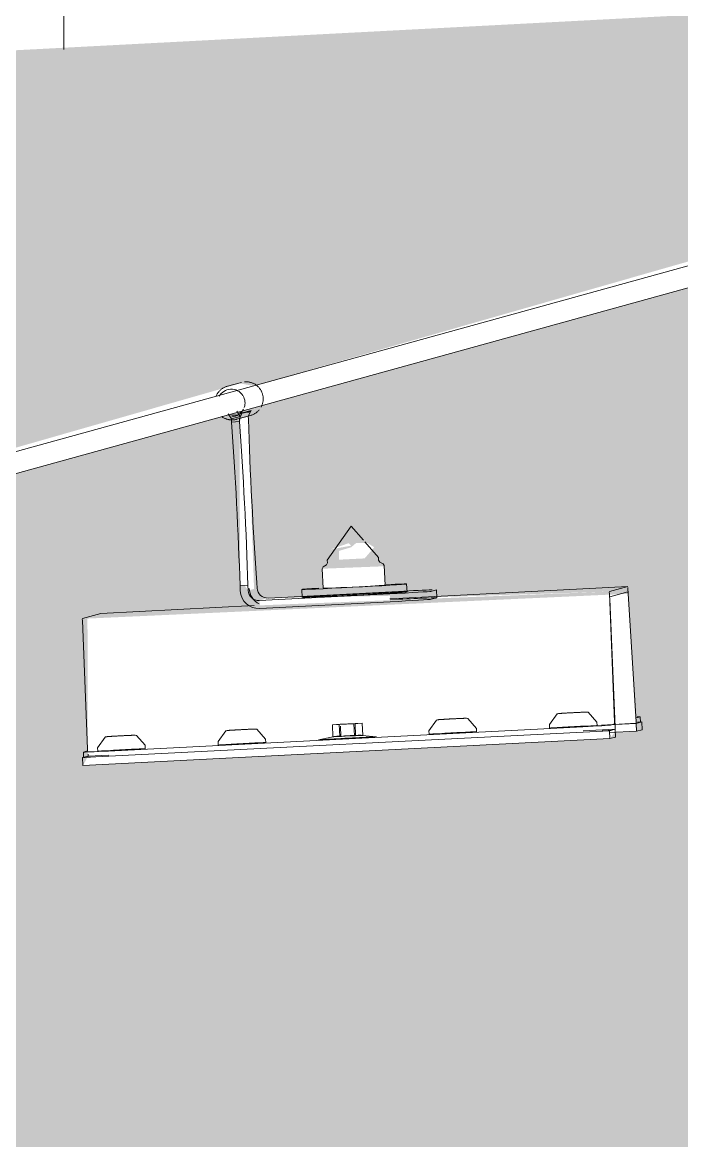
# Model space of a CAD drawing. Header units: millimetres. Extents: x 4237772 to 4686020, y -673 to 29459.
# Drawn here: x 4295383.5 to 4295633.2, y 10831.2 to 11254.5 of the extents above; entities that cross this region are included whole.
import ezdxf

# ---------------------------------------------------------------- set-up
doc = ezdxf.new("R2010")
doc.units = ezdxf.units.MM
for name, color, linetype, lineweight in [('A-ROOF-PATT', 132, 'Continuous', 5), ('A-WALL-PATT', 111, 'Continuous', 5), ('Q-SPCQ', 91, 'Continuous', 5)]:
    doc.layers.add(name, color=color, linetype=linetype, lineweight=lineweight)

# ---------------------------------------------------------------- blocks, each defined once
blk = doc.blocks.new('Static Line_Sayfa_Metal Deck_Pan Mount - Up to 15 _ pitch - Max 2 Users-1848369-SECTION - GRIDS C4-C5')
at = {"layer": 'Q-SPCQ'}
for p, q in [((4295948.37, 11248.74), (4293287.07, 10513.51)), ((4293289.2, 10505.8), (4295950.5, 11241.03)), ((4295466.46, 11118.2), (4295461.14, 11116.73)), ((4295467.86, 11118.43), (4295467.6, 11118.41)), ((4295466.04, 11105.27), (4295464.75, 11107.26)), ((4295466.76, 11106.61), (4295470.11, 11107.54)), ((4295470.11, 11107.54), (4295469.03, 11105.42)), ((4295461.39, 11106.33), (4295462.68, 11104.34)), ((4295462.68, 11104.34), (4295466.04, 11105.27)), ((4295462.68, 11104.34), (4295462.74, 11103.17)), ((4295462.74, 11103.17), (4295465.74, 11103.32)), ((4295464.6, 11104.2), (4295469.92, 11105.67)), ((4295465.68, 11104.49), (4295466.76, 11106.61)), ((4295465.68, 11104.49), (4295469.03, 11105.42)), ((4295465.74, 11103.32), (4295465.68, 11104.49)), ((4295469.03, 11105.42), (4295469.09, 11104.25)), ((4295498.94, 11050.91), (4295507.99, 11063.81)), ((4295512.69, 11058.4), (4295507.99, 11063.81)), ((4295518.32, 11051.91), (4295513.17, 11057.84)), ((4295497.06, 11047.64), (4295497.44, 11048.38)), ((4295498.62, 11049.15), (4295497.44, 11048.38)), ((4295499, 11049.88), (4295498.62, 11049.15)), ((4295498.94, 11050.91), (4295499, 11049.88)), ((4295518.37, 11050.88), (4295518.32, 11051.91)), ((4295518.37, 11050.88), (4295518.82, 11050.19)), ((4295520.08, 11049.55), (4295518.82, 11050.19)), ((4295520.53, 11048.85), (4295520.08, 11049.55)), ((4295520.91, 11041.44), (4295520.53, 11048.85)), ((4295497.06, 11047.64), (4295497.44, 11040.23)), ((4295468.93, 11041.41), (4295465.94, 11041.25)), ((4295465.94, 11041.25), (4295466.04, 11039.26)), ((4295469.03, 11039.41), (4295468.93, 11041.41)), ((4295472.28, 11042.33), (4295472.39, 11040.34)), ((4295489.33, 11039.82), (4295489.48, 11036.82)), ((4295612.74, 11040.91), (4295522.72, 11036.31)), ((4295529.18, 11038.87), (4295529.03, 11041.86)), ((4295538.22, 11039.09), (4295540.31, 11039.66)), ((4295540.48, 11036.68), (4295540.33, 11039.67)), ((4295612.74, 11040.91), (4295605.79, 11038.99)), ((4295615.84, 10991.89), (4295612.82, 11040.17)), ((4295522.62, 11038.15), (4295473.23, 11035.62)), ((4295473.38, 11032.62), (4295522.78, 11035.15)), ((4295476.58, 11036.55), (4295525.98, 11039.07)), ((4295526.13, 11036.08), (4295522.74, 11035.9)), ((4295538.37, 11036.09), (4295540.47, 11036.67)), ((4295605.79, 11038.23), (4295607.76, 10989.65)), ((4295605.96, 11037.01), (4295612.78, 11038.9)), ((4295607.93, 10987.67), (4295605.96, 11036.25)), ((4295612.86, 11038.16), (4295615.88, 10989.87)), ((4295471.24, 11033.67), (4295413.18, 11030.7)), ((4295406.23, 11028.78), (4295413.18, 11030.7)), ((4295408.2, 10979.45), (4295406.23, 11028.02)), ((4295503.88, 10988.76), (4295500.89, 10988.56)), ((4295500.89, 10988.56), (4295503.47, 10988.64)), ((4295501.12, 10984.01), (4295500.89, 10988.56)), ((4295503.47, 10988.64), (4295509.08, 10988.93)), ((4295503.47, 10988.64), (4295503.71, 10984.09)), ((4295509.49, 10989.04), (4295503.88, 10988.76)), ((4295509.08, 10988.93), (4295512.18, 10989.13)), ((4295509.08, 10988.93), (4295509.32, 10984.35)), ((4295512.18, 10989.13), (4295509.49, 10989.04)), ((4295509.49, 10989.04), (4295509.72, 10984.46)), ((4295512.18, 10989.13), (4295512.42, 10984.52)), ((4295583.1, 10988.64), (4295583.17, 10987.32)), ((4295601.15, 10988.25), (4295601.08, 10989.56)), ((4295615.92, 10989.12), (4295602.77, 10988.45)), ((4295602.97, 10988.47), (4295615.96, 10989.13)), ((4295607.76, 10988.89), (4295606.18, 10988.46)), ((4295617.5, 10991.58), (4295615.92, 10991.15)), ((4295618.02, 10989.7), (4295615.92, 10989.12)), ((4295615.92, 10989.12), (4295616.08, 10986.13)), ((4295615.96, 10989.13), (4295617.6, 10989.59)), ((4295617.61, 10989.59), (4295617.51, 10991.59)), ((4295618.18, 10986.71), (4295618.02, 10989.7)), ((4295406.3, 10976.14), (4295605.86, 10986.34)), ((4295416.18, 10978.64), (4295595.78, 10987.83)), ((4295416.28, 10976.65), (4295595.88, 10985.83)), ((4295503.92, 10988.01), (4295504.11, 10984.2)), ((4295517.57, 10983.98), (4295512.12, 10984.56)), ((4295537.47, 10986.3), (4295537.53, 10984.99)), ((4295555.51, 10985.92), (4295555.44, 10987.23)), ((4295607.96, 10986.92), (4295595.86, 10986.3)), ((4295607.96, 10986.92), (4295605.86, 10986.34)), ((4295605.86, 10986.34), (4295606.02, 10983.35)), ((4295605.9, 10985.61), (4295616.08, 10986.13)), ((4295606.28, 10986.46), (4295607.93, 10986.91)), ((4295608.11, 10983.93), (4295607.96, 10986.92)), ((4295616.08, 10986.13), (4295618.18, 10986.71)), ((4295406.46, 10973.14), (4295606.02, 10983.35)), ((4295430.05, 10979.5), (4295429.98, 10980.81)), ((4295457.64, 10982.22), (4295457.71, 10980.91)), ((4295475.69, 10981.83), (4295475.62, 10983.15)), ((4295501.17, 10984.02), (4295495.64, 10982.85)), ((4295504.16, 10983.33), (4295501.17, 10983.13)), ((4295501.17, 10983.13), (4295503.75, 10983.22)), ((4295503.75, 10983.22), (4295509.36, 10983.51)), ((4295509.77, 10983.62), (4295504.16, 10983.33)), ((4295509.36, 10983.51), (4295512.46, 10983.71)), ((4295512.46, 10983.71), (4295509.77, 10983.62)), ((4295606.02, 10983.35), (4295608.11, 10983.93)), ((4295406.3, 10976.14), (4295408.4, 10976.72)), ((4295406.46, 10973.14), (4295406.3, 10976.14)), ((4295406.61, 10978.24), (4295406.71, 10976.25)), ((4295406.62, 10978.25), (4295408.2, 10978.69)), ((4295408.37, 10976.71), (4295406.72, 10976.25)), ((4295416.26, 10977.12), (4295408.4, 10976.72)), ((4295412, 10979.89), (4295412.07, 10978.57))]:
    blk.add_line(p, q, dxfattribs=at)
at = {"layer": 'Q-SPCQ', "flags": 128}
for points in [[(4295461.14, 11116.73), (4295460.89, 11116.66), (4295460.65, 11116.57), (4295460.4, 11116.48), (4295460.17, 11116.37), (4295459.93, 11116.26), (4295459.7, 11116.14), (4295459.48, 11116.01), (4295459.26, 11115.87), (4295459.04, 11115.72), (4295458.84, 11115.56), (4295458.64, 11115.39), (4295458.44, 11115.22), (4295458.25, 11115.04), (4295458.07, 11114.85), (4295457.9, 11114.65), (4295457.74, 11114.45), (4295457.58, 11114.24), (4295457.44, 11114.03), (4295457.3, 11113.81), (4295457.17, 11113.58), (4295457.05, 11113.35), (4295456.94, 11113.12), (4295456.84, 11112.88)], [(4295473.9, 11108.81), (4295474.02, 11109.05), (4295474.13, 11109.28), (4295474.23, 11109.52), (4295474.32, 11109.76), (4295474.4, 11110.01), (4295474.47, 11110.26), (4295474.54, 11110.51), (4295474.59, 11110.77), (4295474.63, 11111.02), (4295474.66, 11111.28), (4295474.68, 11111.54), (4295474.69, 11111.8), (4295474.69, 11112.06), (4295474.68, 11112.32), (4295474.66, 11112.58), (4295474.63, 11112.83), (4295474.59, 11113.09), (4295474.54, 11113.35), (4295474.48, 11113.6), (4295474.41, 11113.85), (4295474.32, 11114.09), (4295474.23, 11114.34), (4295474.13, 11114.58), (4295474.02, 11114.81), (4295473.9, 11115.04), (4295473.77, 11115.27), (4295473.64, 11115.49), (4295473.49, 11115.7), (4295473.34, 11115.91), (4295473.17, 11116.11), (4295473, 11116.31), (4295472.82, 11116.5), (4295472.64, 11116.68), (4295472.44, 11116.85), (4295472.24, 11117.02), (4295472.04, 11117.18), (4295471.82, 11117.33), (4295471.61, 11117.47), (4295471.38, 11117.6), (4295471.15, 11117.72), (4295470.92, 11117.83), (4295470.68, 11117.94), (4295470.44, 11118.03), (4295470.19, 11118.12), (4295469.94, 11118.19), (4295469.69, 11118.26), (4295469.44, 11118.31), (4295469.18, 11118.36), (4295468.92, 11118.39), (4295468.66, 11118.42), (4295468.4, 11118.43), (4295468.14, 11118.43), (4295467.88, 11118.43), (4295467.86, 11118.43)], [(4295469.92, 11105.67), (4295470.17, 11105.74), (4295470.42, 11105.83), (4295470.66, 11105.92), (4295470.9, 11106.02), (4295471.13, 11106.14), (4295471.36, 11106.26), (4295471.59, 11106.39), (4295471.81, 11106.53), (4295472.02, 11106.68), (4295472.23, 11106.84), (4295472.43, 11107), (4295472.62, 11107.18), (4295472.81, 11107.36), (4295472.99, 11107.55), (4295473.16, 11107.74)], [(4295459.03, 11105.22), (4295459.24, 11105.07), (4295459.46, 11104.93), (4295459.68, 11104.8), (4295459.91, 11104.68), (4295460.15, 11104.56), (4295460.38, 11104.46), (4295460.63, 11104.36), (4295460.87, 11104.28), (4295461.12, 11104.2), (4295461.37, 11104.14), (4295461.63, 11104.08), (4295461.88, 11104.04), (4295462.14, 11104.01), (4295462.4, 11103.98), (4295462.66, 11103.97), (4295462.92, 11103.96), (4295463.18, 11103.97), (4295463.2, 11103.97)], [(4295463.2, 11103.97), (4295463.46, 11103.99), (4295463.72, 11104.02), (4295463.98, 11104.06), (4295464.24, 11104.11), (4295464.49, 11104.17), (4295464.6, 11104.2)], [(4295601.08, 10989.56), (4295597.79, 10993.3), (4295597.32, 10993.36), (4295597.15, 10993.37), (4295597.04, 10993.37), (4295596.96, 10993.37), (4295596.88, 10993.37), (4295596.81, 10993.37), (4295596.73, 10993.37), (4295596.65, 10993.36), (4295596.57, 10993.36), (4295596.48, 10993.36), (4295596.38, 10993.36), (4295596.28, 10993.35), (4295596.17, 10993.35), (4295596.05, 10993.34), (4295595.93, 10993.34), (4295595.81, 10993.33), (4295595.68, 10993.33), (4295595.54, 10993.32), (4295595.39, 10993.32), (4295595.25, 10993.31), (4295595.09, 10993.3), (4295594.93, 10993.3), (4295594.77, 10993.29), (4295594.6, 10993.28), (4295594.43, 10993.27), (4295594.25, 10993.27), (4295594.07, 10993.26), (4295593.89, 10993.25), (4295593.7, 10993.24), (4295593.52, 10993.23), (4295593.32, 10993.22), (4295593.13, 10993.21), (4295592.93, 10993.2), (4295592.74, 10993.19), (4295592.54, 10993.18), (4295592.34, 10993.17), (4295592.14, 10993.16), (4295591.94, 10993.15), (4295591.74, 10993.14), (4295591.54, 10993.13), (4295591.34, 10993.12), (4295591.14, 10993.11), (4295590.94, 10993.1), (4295590.74, 10993.09), (4295590.55, 10993.08), (4295590.35, 10993.07), (4295590.16, 10993.06), (4295589.98, 10993.05), (4295589.79, 10993.04), (4295589.61, 10993.03), (4295589.43, 10993.02), (4295589.26, 10993.01), (4295589.09, 10993), (4295588.92, 10992.99), (4295588.76, 10992.98), (4295588.6, 10992.97), (4295588.45, 10992.96), (4295588.31, 10992.95), (4295588.17, 10992.94), (4295588.03, 10992.93), (4295587.9, 10992.93), (4295587.78, 10992.92), (4295587.66, 10992.91), (4295587.55, 10992.9), (4295587.44, 10992.9), (4295587.34, 10992.89), (4295587.25, 10992.88), (4295587.16, 10992.88), (4295587.08, 10992.87), (4295587, 10992.86), (4295586.93, 10992.86), (4295586.85, 10992.85), (4295586.78, 10992.84), (4295586.69, 10992.83), (4295586.56, 10992.82), (4295586.31, 10992.77), (4295586.04, 10992.71)], [(4295537.47, 10986.3), (4295540.35, 10990.36), (4295540.4, 10990.37)], [(4295555.44, 10987.23), (4295552.15, 10990.97), (4295551.69, 10991.03), (4295551.51, 10991.03), (4295551.4, 10991.03), (4295551.32, 10991.03), (4295551.24, 10991.03), (4295551.17, 10991.03), (4295551.09, 10991.03), (4295551.01, 10991.03), (4295550.93, 10991.03), (4295550.84, 10991.02), (4295550.74, 10991.02), (4295550.64, 10991.02), (4295550.53, 10991.01), (4295550.42, 10991.01), (4295550.3, 10991), (4295550.17, 10991), (4295550.04, 10990.99), (4295549.9, 10990.99), (4295549.76, 10990.98), (4295549.61, 10990.98), (4295549.45, 10990.97), (4295549.29, 10990.96), (4295549.13, 10990.96), (4295548.96, 10990.95), (4295548.79, 10990.94), (4295548.62, 10990.93), (4295548.44, 10990.92), (4295548.25, 10990.91), (4295548.07, 10990.91), (4295547.88, 10990.9), (4295547.69, 10990.89), (4295547.49, 10990.88), (4295547.3, 10990.87), (4295547.1, 10990.86), (4295546.9, 10990.85), (4295546.7, 10990.84), (4295546.5, 10990.83), (4295546.3, 10990.82), (4295546.1, 10990.81), (4295545.9, 10990.8), (4295545.7, 10990.79), (4295545.5, 10990.78), (4295545.3, 10990.77), (4295545.1, 10990.76), (4295544.91, 10990.74), (4295544.72, 10990.73), (4295544.53, 10990.72), (4295544.34, 10990.71), (4295544.15, 10990.7), (4295543.97, 10990.69), (4295543.79, 10990.68), (4295543.62, 10990.67), (4295543.45, 10990.66), (4295543.28, 10990.65), (4295543.12, 10990.64), (4295542.97, 10990.63), (4295542.81, 10990.63), (4295542.67, 10990.62), (4295542.53, 10990.61), (4295542.39, 10990.6), (4295542.26, 10990.59), (4295542.14, 10990.58), (4295542.02, 10990.58), (4295541.91, 10990.57), (4295541.81, 10990.56), (4295541.71, 10990.55), (4295541.61, 10990.55), (4295541.52, 10990.54), (4295541.44, 10990.53), (4295541.36, 10990.53), (4295541.29, 10990.52), (4295541.22, 10990.52), (4295541.14, 10990.51), (4295541.05, 10990.5), (4295540.92, 10990.48), (4295540.67, 10990.44), (4295540.4, 10990.37)], [(4295583.1, 10988.64), (4295585.99, 10992.69), (4295586.04, 10992.71)], [(4295429.98, 10980.81), (4295426.69, 10984.55), (4295426.22, 10984.61), (4295426.05, 10984.62), (4295425.94, 10984.62), (4295425.86, 10984.62), (4295425.78, 10984.62), (4295425.71, 10984.62), (4295425.63, 10984.61), (4295425.55, 10984.61), (4295425.47, 10984.61), (4295425.38, 10984.61), (4295425.28, 10984.6), (4295425.18, 10984.6), (4295425.07, 10984.6), (4295424.95, 10984.59), (4295424.83, 10984.59), (4295424.71, 10984.58), (4295424.58, 10984.58), (4295424.44, 10984.57), (4295424.29, 10984.57), (4295424.15, 10984.56), (4295423.99, 10984.55), (4295423.83, 10984.55), (4295423.67, 10984.54), (4295423.5, 10984.53), (4295423.33, 10984.52), (4295423.15, 10984.51), (4295422.97, 10984.51), (4295422.79, 10984.5), (4295422.6, 10984.49), (4295422.42, 10984.48), (4295422.22, 10984.47), (4295422.03, 10984.46), (4295421.83, 10984.45), (4295421.64, 10984.44), (4295421.44, 10984.43), (4295421.24, 10984.42), (4295421.04, 10984.41), (4295420.84, 10984.4), (4295420.64, 10984.39), (4295420.44, 10984.38), (4295420.24, 10984.37), (4295420.04, 10984.36), (4295419.84, 10984.35), (4295419.64, 10984.34), (4295419.45, 10984.33), (4295419.25, 10984.32), (4295419.06, 10984.31), (4295418.88, 10984.3), (4295418.69, 10984.29), (4295418.51, 10984.28), (4295418.33, 10984.27), (4295418.16, 10984.26), (4295417.99, 10984.25), (4295417.82, 10984.24), (4295417.66, 10984.23), (4295417.5, 10984.22), (4295417.35, 10984.21), (4295417.21, 10984.2), (4295417.07, 10984.19), (4295416.93, 10984.18), (4295416.8, 10984.17), (4295416.68, 10984.17), (4295416.56, 10984.16), (4295416.45, 10984.15), (4295416.34, 10984.14), (4295416.24, 10984.14), (4295416.15, 10984.13), (4295416.06, 10984.12), (4295415.98, 10984.12), (4295415.9, 10984.11), (4295415.83, 10984.1), (4295415.75, 10984.1), (4295415.68, 10984.09), (4295415.59, 10984.08), (4295415.46, 10984.06), (4295415.21, 10984.02), (4295414.94, 10983.96)], [(4295457.64, 10982.22), (4295460.53, 10986.28), (4295460.58, 10986.29)], [(4295475.62, 10983.15), (4295472.33, 10986.88), (4295471.86, 10986.94), (4295471.69, 10986.95), (4295471.58, 10986.95), (4295471.5, 10986.95), (4295471.42, 10986.95), (4295471.35, 10986.95), (4295471.27, 10986.95), (4295471.19, 10986.95), (4295471.1, 10986.94), (4295471.01, 10986.94), (4295470.92, 10986.94), (4295470.82, 10986.93), (4295470.71, 10986.93), (4295470.59, 10986.93), (4295470.47, 10986.92), (4295470.35, 10986.92), (4295470.21, 10986.91), (4295470.08, 10986.91), (4295469.93, 10986.9), (4295469.78, 10986.89), (4295469.63, 10986.89), (4295469.47, 10986.88), (4295469.31, 10986.87), (4295469.14, 10986.86), (4295468.97, 10986.86), (4295468.79, 10986.85), (4295468.61, 10986.84), (4295468.43, 10986.83), (4295468.24, 10986.82), (4295468.05, 10986.81), (4295467.86, 10986.8), (4295467.67, 10986.8), (4295467.47, 10986.79), (4295467.28, 10986.78), (4295467.08, 10986.77), (4295466.88, 10986.76), (4295466.68, 10986.75), (4295466.48, 10986.73), (4295466.27, 10986.72), (4295466.07, 10986.71), (4295465.87, 10986.7), (4295465.67, 10986.69), (4295465.48, 10986.68), (4295465.28, 10986.67), (4295465.08, 10986.66), (4295464.89, 10986.65), (4295464.7, 10986.64), (4295464.51, 10986.63), (4295464.33, 10986.62), (4295464.15, 10986.61), (4295463.97, 10986.6), (4295463.8, 10986.59), (4295463.63, 10986.58), (4295463.46, 10986.57), (4295463.3, 10986.56), (4295463.14, 10986.55), (4295462.99, 10986.54), (4295462.84, 10986.53), (4295462.7, 10986.53), (4295462.57, 10986.52), (4295462.44, 10986.51), (4295462.32, 10986.5), (4295462.2, 10986.49), (4295462.09, 10986.49), (4295461.98, 10986.48), (4295461.88, 10986.47), (4295461.79, 10986.46), (4295461.7, 10986.46), (4295461.62, 10986.45), (4295461.54, 10986.45), (4295461.47, 10986.44), (4295461.39, 10986.43), (4295461.31, 10986.43), (4295461.22, 10986.42), (4295461.1, 10986.4), (4295460.85, 10986.35), (4295460.58, 10986.29)], [(4295412, 10979.89), (4295414.89, 10983.94), (4295414.94, 10983.96)]]:
    blk.add_lwpolyline(points, dxfattribs=at)
at = {"layer": 'Q-SPCQ'}
for centre, major_axis, ratio, start_param, end_param in [((4295462.6, 11110.39), (-1.39, 5.03), 0.999054, 6.064948, 7.101546), ((4295462.6, 11110.39), (-1.39, 5.03), 0.999054, 5.01775, 6.064948), ((4295462.6, 11110.39), (-1.39, 5.03), 0.999054, 4.114666, 4.97792), ((4295462.6, 11110.39), (-1.39, 5.03), 0.999054, 2.923355, 3.970552), ((4295467.19, 11112), (-1.42, 5.14), 0.999054, 2.606455, 3.451522), ((4295463.84, 11111.07), (-1.42, 5.14), 0.999054, 2.606455, 3.451522), ((4295461.71, 11071.48), (-3.58, 69.91), 0.042464, 4.263032, 5.180598), ((4295464.7, 11071.64), (-3.58, 69.91), 0.042464, 4.263032, 5.180598), ((4295468.47, 11112.01), (-1.39, 5.03), 0.999054, 2.923355, 3.141593), ((4295473.32, 11074.02), (-3.58, 69.91), 0.042464, 1.121439, 2.039005), ((4295473.02, 11039.61), (-1.07, 3.86), 0.999054, 1.352559, 2.923355), ((4295476.38, 11040.54), (-1.86, 6.75), 0.999054, 1.352559, 2.399756), ((4295476.38, 11040.54), (-1.07, 3.86), 0.999054, 1.352559, 2.923355), ((4295509.18, 11040.84), (19.85, 1.02), 0.009417, 3.099114, 6.240706), ((4295509.18, 11040.84), (19.85, 1.02), 0.009417, 2.313715, 3.099114), ((4295509.18, 11040.84), (11.73, 0.6), 0.009417, 3.099114, 6.240706), ((4295509.18, 11040.84), (19.85, 1.02), 0.009417, 6.240706, 7.195383), ((4295525.35, 11038.9), (14.98, 0.77), 0.009417, 0.48112, 1.528317), ((4295612.79, 11039.91), (-0.051, 0.999), 0.042464, 4.973974, 5.41352), ((4295473.02, 11039.61), (-1.86, 6.75), 0.999054, 1.352559, 2.923355), ((4295509.33, 11037.84), (19.85, 1.02), 0.009417, 3.099114, 6.240706), ((4295509.33, 11037.84), (19.85, 1.02), 0.009417, 6.240706, 9.382299), ((4295523.25, 11038.32), (14.98, 0.77), 0.009417, 4.66991, 6.240706), ((4295523.4, 11035.32), (14.98, 0.77), 0.009417, 4.66991, 6.240706), ((4295525.5, 11035.9), (14.98, 0.77), 0.009417, 6.240706, 7.811503), ((4295605.84, 11037.99), (-0.051, 0.999), 0.042464, 0.009426, 1.328063), ((4295606.01, 11036.01), (-0.051, 0.999), 0.042464, 0.009426, 0.229199), ((4295612.83, 11037.9), (-0.051, 0.999), 0.042464, 4.973974, 6.283185), ((4295406.28, 11027.79), (-0.051, 0.999), 0.042464, 0.229199, 1.328063), ((4295607.71, 10989.89), (-0.051, 0.999), 0.042464, 3.370791, 4.469655), ((4295615.91, 10990.13), (-0.051, 0.999), 0.042464, 1.832382, 2.931246), ((4295615.87, 10992.15), (-0.051, 0.999), 0.042464, 2.931246, 3.141593), ((4295607.52, 10991.07), (9.99, 0.51), 0.009417, 6.240706, 6.764305), ((4295607.62, 10989.08), (9.99, 0.51), 0.009417, 6.240706, 6.764305), ((4295546.52, 10985.45), (8.99, 0.46), 0.009417, 3.099114, 6.240706), ((4295546.52, 10985.45), (8.99, 0.46), 0.009417, 6.240706, 9.382299), ((4295592.16, 10987.79), (8.99, 0.46), 0.009417, 3.099114, 6.240706), ((4295592.16, 10987.79), (8.99, 0.46), 0.009417, 6.240706, 9.382299), ((4295596.2, 10987.95), (9.99, 0.51), 0.009417, 4.66991, 6.240706), ((4295596.3, 10985.95), (9.99, 0.51), 0.009417, 5.455308, 6.240706), ((4295607.88, 10987.91), (-0.051, 0.999), 0.042464, 3.151019, 4.469655), ((4295466.7, 10981.37), (8.99, 0.46), 0.009417, 3.099114, 6.240706), ((4295466.7, 10981.37), (8.99, 0.46), 0.009417, 6.240706, 9.382299), ((4295506.61, 10983.41), (10.99, 0.57), 0.009417, 3.099114, 6.240706), ((4295506.61, 10983.41), (10.99, 0.57), 0.009417, 6.240706, 9.382299), ((4295416.6, 10978.76), (9.99, 0.51), 0.009417, 3.099114, 4.66991), ((4295416.7, 10976.76), (9.99, 0.51), 0.009417, 3.099114, 3.884512), ((4295408.15, 10979.68), (-0.051, 0.999), 0.042464, 3.370791, 4.469655), ((4295408.32, 10977.7), (-0.051, 0.999), 0.042464, 3.151019, 4.469655), ((4295421.06, 10979.03), (8.99, 0.46), 0.009417, 3.099114, 6.240706), ((4295421.06, 10979.03), (8.99, 0.46), 0.009417, 6.240706, 9.382299)]:
    blk.add_ellipse(centre, major_axis=major_axis, ratio=ratio, start_param=start_param, end_param=end_param, dxfattribs=at)
for points in [[(4295501.12, 10984.01), (4295501.62, 10984.12), (4295502.61, 10984.27), (4295503.61, 10984.25), (4295504.11, 10984.2)], [(4295509.32, 10984.35), (4295508.38, 10984.38), (4295506.5, 10984.38), (4295504.64, 10984.21), (4295503.71, 10984.09)], [(4295504.11, 10984.2), (4295505.04, 10984.32), (4295506.91, 10984.49), (4295508.78, 10984.5), (4295509.72, 10984.46)], [(4295512.42, 10984.52), (4295511.9, 10984.57), (4295510.86, 10984.59), (4295509.83, 10984.46), (4295509.32, 10984.35)], [(4295509.72, 10984.46), (4295510.17, 10984.55), (4295511.06, 10984.65), (4295511.97, 10984.59), (4295512.42, 10984.52)], [(4295503.71, 10984.09), (4295503.27, 10984.15), (4295502.41, 10984.21), (4295501.55, 10984.1), (4295501.12, 10984.01)]]:
    blk.add_open_spline(points, degree=3, dxfattribs=at)

msp = doc.modelspace()

# ---------------------------------------------------------------- hatches: boundary and pattern name
at = {"layer": 'A-ROOF-PATT'}
h = msp.add_hatch(dxfattribs=at)
h.set_pattern_fill('FP_9', color=256, style=0, pattern_type=2)
h.set_pattern_definition([(3.05, (11919.841, -226018.123), (-59.9198678984, -0.0001809275), [])])
h.paths.add_polyline_path([(4278255.68, 9462.05), (4304897.93, 10866.67), (4309082.25, 11183.02), (4312463.32, 11362.94), (4312463.32, 11371.18), (4307185.57, 11099.1), (4306080.21, 11191.54), (4305617.63, 11216.95), (4305509.43, 11211.19), (4305509.43, 11207.58), (4305370.15, 11202.35), (4305322.96, 11202.56), (4305322.96, 11253.77), (4305239.45, 11237.89), (4305233.47, 11233.29), (4305214.31, 11227.35), (4305195.68, 11226.59), (4305108.64, 11228.29), (4305090.65, 11237.89), (4305085.9, 11241.77), (4305077.26, 11254.33), (4305070.89, 11267.69), (4304908.71, 11237.89), (4304902.73, 11233.29), (4304883.58, 11227.35), (4304864.94, 11226.59), (4304777.9, 11228.29), (4304759.91, 11237.89), (4304755.16, 11241.77), (4304747.5, 11251.97), (4304741.64, 11271.56), (4304742.07, 11284.9), (4304743.01, 11290.33), (4304747.65, 11301.59), (4304755.57, 11311.94), (4304766.15, 11320), (4304777.9, 11324.88), (4304790.79, 11326.59), (4304842.4, 11328.79), (4305029.77, 11361.95), (4305029.77, 11503.7), (4300245.6, 11502.07), (4296195.35, 11286.53), (4296200.11, 11243.19), (4296189.61, 11242.7), (4296187.08, 11286.09), (4293584.51, 11149.87), (4293563.14, 11149.13), (4293330.85, 11136.75), (4278258.28, 9462.34)])
h.paths.add_polyline_path([(4292935.79, 10300.91), (4292935.63, 10306.94), (4292958.77, 10313.3), (4292980.53, 10316.43), (4292996.51, 10360.76), (4293017.04, 10366.43), (4293161.46, 10373.82), (4293182.23, 10324.73), (4293225.03, 10326.92), (4293225.03, 10323.88), (4293219.79, 10321.44), (4293219.89, 10319.42), (4293202.08, 10316.74), (4293202.2, 10314.53), (4293157.3, 10312.24), (4293155.83, 10318.34), (4293136.37, 10364.32), (4293017.33, 10357.15), (4293001.43, 10311.97), (4292998.28, 10310.11), (4292996.14, 10307.98), (4292980.57, 10305.41), (4292980.53, 10303.19), (4292978.28, 10303.08)])
h.paths.add_polyline_path([(4293052.75, 10369.96), (4293066.43, 10374.31), (4293066.01, 10382.53), (4293086.92, 10383.11), (4293087.47, 10372.59), (4293066.01, 10370.78)])
h.paths.add_polyline_path([(4293428.42, 10437.46), (4293295.97, 10432.25), (4293296.03, 10434.13), (4293299.23, 10435.01), (4293345.27, 10436.61), (4293345.42, 10434.78), (4293428.43, 10437.46)])
h.paths.add_polyline_path([(4293229.11, 10371.61), (4293231.05, 10375.18), (4293230.86, 10377.44), (4293230.82, 10427.25), (4293435.5, 10436.63), (4293438.52, 10384.58), (4293430.42, 10384.17), (4293428.66, 10381.82), (4293243.98, 10372.37)])
h.paths.add_polyline_path([(4293048.99, 10392.78), (4293044, 10392.53), (4293045.59, 10439.9), (4293050.62, 10439.38), (4293050.58, 10413.73), (4293049.99, 10405.88)])
h.paths.add_polyline_path([(4293049.6, 10372.8), (4293050.58, 10407.95), (4293052.73, 10406.06), (4293053.28, 10373.82), (4293052.75, 10373.67)])
h.paths.add_polyline_path([(4293065.61, 10384.68), (4293070.9, 10390.47), (4293080.55, 10392.1), (4293084.84, 10390.85), (4293084.84, 10386.22), (4293068.39, 10384.81)])
h.paths.add_polyline_path([(4293291.68, 10437.88), (4293289.37, 10439.76), (4293288.58, 10439.72), (4293288.38, 10501.79), (4293290.31, 10503.51), (4293291.68, 10503.89), (4293292.6, 10438.13)])
h.paths.add_polyline_path([(4293670.35, 10504.3), (4293537.9, 10499.09), (4293537.96, 10500.97), (4293541.16, 10501.85), (4293587.2, 10503.45), (4293587.35, 10501.61), (4293670.36, 10504.3)])
h.paths.add_polyline_path([(4293471.03, 10438.44), (4293472.98, 10442.02), (4293472.79, 10444.28), (4293472.74, 10494.09), (4293677.43, 10503.46), (4293680.45, 10451.42), (4293672.35, 10451.01), (4293670.59, 10448.65), (4293491.46, 10439.49)])
h.paths.add_polyline_path([(4293320.1, 10438.71), (4293319.72, 10446.12), (4293343.2, 10446.58), (4293343.55, 10439.91), (4293322.8, 10438.78)])
h.paths.add_polyline_path([(4293322.75, 10453.38), (4293329.75, 10455.8), (4293330.52, 10454.83), (4293322.8, 10453.39)])
h.paths.add_polyline_path([(4293326.09, 10449.53), (4293326.09, 10452.87), (4293330.68, 10454.24), (4293332.49, 10455.8), (4293336.98, 10455.8), (4293339.4, 10454.24), (4293335.77, 10450.03), (4293330.65, 10449.76)])
h.paths.add_polyline_path([(4293533.61, 10504.71), (4293532.96, 10506.68), (4293530.43, 10508.82), (4293530.31, 10568.63), (4293531.32, 10570.09), (4293533.61, 10570.72), (4293534.53, 10504.97)])
h.paths.add_polyline_path([(4293912.28, 10571.13), (4293908.06, 10570.92), (4293779.83, 10565.92), (4293779.89, 10567.8), (4293783.09, 10568.69), (4293829.12, 10570.29), (4293829.28, 10568.45), (4293912.29, 10571.13)])
h.paths.add_polyline_path([(4293712.96, 10505.28), (4293714.9, 10508.86), (4293714.72, 10511.11), (4293714.67, 10560.93), (4293919.36, 10570.3), (4293922.38, 10518.26), (4293738.93, 10506.61)])
h.paths.add_polyline_path([(4293562.03, 10505.54), (4293561.65, 10512.95), (4293585.21, 10511.83), (4293585.48, 10506.74), (4293564.73, 10505.61)])
h.paths.add_polyline_path([(4293287.3, 10505.74), (4293284.33, 10506.97), (4293280.79, 10507.64), (4293280.6, 10511.23), (4293286.91, 10514.54), (4293287.93, 10516.18), (4293293.38, 10515.42), (4293296.29, 10516.05), (4293527.46, 10582.08), (4293527.11, 10582.26), (4293535.3, 10582.26), (4293538.22, 10582.89), (4293771.95, 10647.61), (4293769.04, 10649.1), (4293777.23, 10649.1), (4293780.48, 10649.82), (4294013.88, 10714.44), (4294010.97, 10715.93), (4294019.16, 10715.93), (4294022.41, 10716.66), (4294255.81, 10781.28), (4294252.9, 10782.77), (4294261.09, 10782.77), (4294264.33, 10783.49), (4294497.74, 10848.12), (4294494.83, 10849.61), (4294503.02, 10849.61), (4294506.26, 10850.33), (4294739.67, 10914.96), (4294736.76, 10916.44), (4294744.94, 10916.44), (4294748.19, 10917.17), (4294981.6, 10981.79), (4294978.68, 10983.28), (4294986.87, 10983.28), (4294990.12, 10984), (4295220.82, 11050.01), (4295223.77, 11050.99), (4295228.8, 11050.12), (4295232.05, 11050.84), (4295462.74, 11116.85), (4295465.68, 11117.82), (4295470.73, 11116.96), (4295473.64, 11117.58), (4295704.67, 11183.69), (4295707.61, 11184.66), (4295712.66, 11183.79), (4295715.57, 11184.42), (4295949.22, 11249.18), (4295949.22, 11251.41), (4295954.58, 11250.63), (4295957.6, 11247.06), (4295957.83, 11242.65), (4293291.22, 10507.7), (4293288.97, 10510.45), (4293287.34, 10505.85)])
h.paths.add_polyline_path([(4293564.68, 10520.22), (4293571.68, 10522.64), (4293572.58, 10521.69), (4293569.26, 10521.07)])
h.paths.add_polyline_path([(4293568.01, 10516.37), (4293568.01, 10519.71), (4293572.61, 10521.07), (4293574.41, 10522.64), (4293578.91, 10522.64), (4293581.33, 10521.07), (4293577.69, 10516.86), (4293572.58, 10516.6)])
h.paths.add_polyline_path([(4293775.54, 10571.55), (4293774.88, 10573.52), (4293772.44, 10573.4), (4293772.76, 10627.76), (4293774.26, 10637.21), (4293775.55, 10637.21), (4293776.46, 10571.81)])
h.paths.add_polyline_path([(4294154.21, 10637.97), (4294021.76, 10632.76), (4294021.82, 10634.64), (4294025.02, 10635.52), (4294071.05, 10637.12), (4294071.21, 10635.29), (4294154.21, 10637.97)])
h.paths.add_polyline_path([(4293954.89, 10572.12), (4293956.83, 10575.69), (4293956.64, 10577.95), (4293956.6, 10627.76), (4294161.29, 10637.14), (4294164.31, 10585.1), (4294156.2, 10584.68), (4294154.45, 10582.33), (4293986.4, 10573.73)])
h.paths.add_polyline_path([(4293803.96, 10572.38), (4293803.57, 10579.79), (4293827.06, 10580.25), (4293827.4, 10573.58), (4293806.66, 10572.45)])
h.paths.add_polyline_path([(4293806.61, 10587.06), (4293813.61, 10589.48), (4293814.51, 10588.53), (4293811.19, 10587.91)])
h.paths.add_polyline_path([(4293809.94, 10583.2), (4293809.94, 10586.55), (4293814.53, 10587.91), (4293816.34, 10589.48), (4293820.84, 10589.48), (4293823.26, 10587.91), (4293819.62, 10583.7), (4293814.51, 10583.44)])
h.paths.add_polyline_path([(4294017.46, 10638.39), (4294016.81, 10640.36), (4294014.37, 10640.23), (4294014.17, 10702.3), (4294015.17, 10703.77), (4294017.46, 10704.4), (4294018.39, 10638.64)])
h.paths.add_polyline_path([(4294396.13, 10704.81), (4294263.68, 10699.6), (4294263.74, 10701.48), (4294266.94, 10702.36), (4294313.06, 10702.44), (4294313.13, 10702.13), (4294396.14, 10704.81)])
h.paths.add_polyline_path([(4294196.82, 10638.96), (4294198.76, 10642.53), (4294198.57, 10644.79), (4294198.53, 10694.6), (4294403.22, 10703.97), (4294406.24, 10651.93), (4294233.87, 10640.85)])
h.paths.add_polyline_path([(4294045.88, 10639.22), (4294045.5, 10646.63), (4294068.99, 10647.09), (4294069.33, 10640.42), (4294048.59, 10639.29)])
h.paths.add_polyline_path([(4294048.53, 10653.89), (4294055.54, 10656.31), (4294056.44, 10655.36), (4294053.12, 10654.75)])
h.paths.add_polyline_path([(4294051.87, 10650.04), (4294051.87, 10653.39), (4294056.46, 10654.75), (4294058.27, 10656.31), (4294062.76, 10656.31), (4294065.19, 10654.75), (4294061.55, 10650.54), (4294056.44, 10650.28)])
h.paths.add_polyline_path([(4294259.39, 10705.23), (4294258, 10707.16), (4294256.3, 10707.07), (4294256.1, 10769.14), (4294257.1, 10770.6), (4294259.39, 10771.23), (4294260.31, 10705.48)])
h.paths.add_polyline_path([(4294638.06, 10771.64), (4294505.61, 10766.43), (4294505.67, 10768.31), (4294508.87, 10769.2), (4294554.91, 10770.8), (4294555.06, 10768.96), (4294638.07, 10771.64)])
h.paths.add_polyline_path([(4294438.75, 10705.79), (4294440.69, 10709.37), (4294440.5, 10711.62), (4294440.46, 10761.44), (4294645.14, 10770.81), (4294648.17, 10718.77), (4294481.35, 10707.97)])
h.paths.add_polyline_path([(4294287.81, 10706.06), (4294287.43, 10713.46), (4294310.89, 10714.39), (4294311.26, 10707.25), (4294290.52, 10706.13)])
h.paths.add_polyline_path([(4294290.46, 10720.73), (4294297.46, 10723.15), (4294298.37, 10722.2), (4294295.05, 10721.58)])
h.paths.add_polyline_path([(4294293.8, 10716.88), (4294293.8, 10720.22), (4294298.39, 10721.58), (4294300.2, 10723.15), (4294304.69, 10723.15), (4294307.11, 10721.58), (4294303.48, 10717.37), (4294298.37, 10717.11)])
h.paths.add_polyline_path([(4294501.32, 10772.06), (4294499.93, 10773.99), (4294498.22, 10773.91), (4294498.59, 10827.51), (4294500.05, 10837.72), (4294501.33, 10837.72), (4294502.24, 10772.32)])
h.paths.add_polyline_path([(4294880, 10838.48), (4294875.77, 10838.26), (4294747.54, 10833.27), (4294747.6, 10835.15), (4294750.8, 10836.04), (4294796.84, 10837.64), (4294796.99, 10835.8), (4294880, 10838.48)])
h.paths.add_polyline_path([(4294680.67, 10772.63), (4294682.62, 10776.2), (4294682.43, 10778.46), (4294682.39, 10828.27), (4294887.07, 10837.65), (4294890.09, 10785.61), (4294881.99, 10785.19), (4294880.23, 10782.84), (4294728.82, 10775.09)])
h.paths.add_polyline_path([(4294529.74, 10772.89), (4294529.36, 10780.3), (4294552.84, 10780.76), (4294553.19, 10774.09), (4294532.44, 10772.96)])
h.paths.add_polyline_path([(4294532.39, 10787.57), (4294539.39, 10789.99), (4294540.16, 10789.01), (4294532.44, 10787.58)])
h.paths.add_polyline_path([(4294535.73, 10783.72), (4294535.73, 10787.06), (4294540.32, 10788.42), (4294542.13, 10789.99), (4294546.62, 10789.99), (4294549.04, 10788.42), (4294545.41, 10784.21), (4294540.3, 10783.95)])
h.paths.add_polyline_path([(4294743.25, 10838.9), (4294741.85, 10840.83), (4294740.15, 10840.74), (4294739.95, 10902.81), (4294740.96, 10904.28), (4294743.25, 10904.91), (4294744.17, 10839.15)])
h.paths.add_polyline_path([(4295121.92, 10905.32), (4294989.47, 10900.11), (4294989.53, 10901.99), (4294992.73, 10902.87), (4295038.76, 10904.47), (4295038.92, 10902.64), (4295121.92, 10905.32)])
h.paths.add_polyline_path([(4294922.6, 10839.47), (4294924.54, 10843.04), (4294924.36, 10845.3), (4294924.31, 10895.11), (4295129, 10904.48), (4295132.02, 10852.44), (4294976.29, 10842.21)])
h.paths.add_polyline_path([(4294771.67, 10839.73), (4294771.29, 10847.14), (4294794.75, 10848.06), (4294795.12, 10840.93), (4294774.37, 10839.8)])
h.paths.add_polyline_path([(4294774.32, 10854.41), (4294781.32, 10856.82), (4294782.22, 10855.87), (4294778.9, 10855.26)])
h.paths.add_polyline_path([(4294777.66, 10850.55), (4294777.66, 10853.9), (4294782.25, 10855.26), (4294784.05, 10856.82), (4294788.55, 10856.82), (4294790.97, 10855.26), (4294787.33, 10851.05), (4294782.22, 10850.79)])
h.paths.add_polyline_path([(4294985.18, 10905.74), (4294983.78, 10907.67), (4294982.08, 10907.58), (4294981.88, 10969.65), (4294982.89, 10971.11), (4294985.18, 10971.75), (4294986.1, 10905.99)])
h.paths.add_polyline_path([(4295363.85, 10972.15), (4295231.4, 10966.94), (4295231.46, 10968.83), (4295234.66, 10969.71), (4295280.69, 10971.31), (4295280.85, 10969.47), (4295363.85, 10972.15)])
h.paths.add_polyline_path([(4295164.53, 10906.3), (4295166.47, 10909.88), (4295166.29, 10912.13), (4295166.24, 10961.95), (4295370.93, 10971.32), (4295373.95, 10919.28), (4295223.1, 10909.3)])
h.paths.add_polyline_path([(4295013.6, 10906.57), (4295013.21, 10913.97), (4295036.7, 10914.44), (4295037.04, 10907.77), (4295016.3, 10906.64)])
h.paths.add_polyline_path([(4295016.25, 10921.24), (4295023.25, 10923.66), (4295024.02, 10922.69), (4295016.3, 10921.25)])
h.paths.add_polyline_path([(4295019.58, 10917.39), (4295019.58, 10920.73), (4295024.18, 10922.09), (4295025.98, 10923.66), (4295030.48, 10923.66), (4295032.9, 10922.09), (4295029.26, 10917.88), (4295024.15, 10917.62)])
h.paths.add_polyline_path([(4295227.1, 10972.57), (4295225.71, 10974.5), (4295224.01, 10974.42), (4295224.36, 11028.23), (4295224.81, 11037.95), (4295227.11, 11038.44), (4295228.03, 10972.83)])
h.paths.add_polyline_path([(4295605.77, 11038.99), (4295473.33, 11033.78), (4295473.38, 11035.66), (4295476.58, 11036.55), (4295522.66, 11037.4), (4295522.78, 11036.31), (4295605.78, 11038.99)])
h.paths.add_polyline_path([(4295406.46, 10973.14), (4295408.4, 10976.72), (4295408.21, 10978.97), (4295408.17, 11028.78), (4295612.86, 11038.16), (4295615.88, 10986.12), (4295607.77, 10985.7), (4295606.02, 10983.35), (4295465.03, 10976.14)])
h.paths.add_polyline_path([(4295255.52, 10973.4), (4295255.14, 10980.81), (4295278.6, 10981.74), (4295278.97, 10974.6), (4295258.23, 10973.47)])
h.paths.add_polyline_path([(4295258.18, 10988.08), (4295265.18, 10990.5), (4295266.08, 10989.55), (4295262.76, 10988.93)])
h.paths.add_polyline_path([(4295261.51, 10984.23), (4295261.51, 10987.57), (4295266.1, 10988.93), (4295267.91, 10990.5), (4295272.4, 10990.5), (4295274.83, 10988.93), (4295271.19, 10984.72), (4295266.08, 10984.46)])
h.paths.add_polyline_path([(4295469.03, 11039.41), (4295467.64, 11041.34), (4295465.94, 11041.25), (4295465.74, 11103.32), (4295466.74, 11104.79), (4295469.03, 11105.42), (4295471.24, 11040.02)])
h.paths.add_polyline_path([(4295847.71, 11105.83), (4295843.49, 11105.61), (4295715.25, 11100.62), (4295715.31, 11102.5), (4295718.71, 11103.39), (4295764.55, 11104.98), (4295764.7, 11103.15), (4295847.72, 11105.83)])
h.paths.add_polyline_path([(4295648.39, 11039.98), (4295650.33, 11043.55), (4295650.14, 11045.81), (4295650.1, 11095.62), (4295854.79, 11105), (4295857.81, 11052.95), (4295849.7, 11052.54), (4295847.95, 11050.18), (4295706.96, 11042.97)])
h.paths.add_polyline_path([(4295497.45, 11040.24), (4295497.07, 11047.65), (4295520.53, 11048.58), (4295520.9, 11041.44), (4295500.16, 11040.31)])
h.paths.add_polyline_path([(4295500.1, 11054.92), (4295507.11, 11057.33), (4295508.01, 11056.38), (4295504.69, 11055.77)])
h.paths.add_polyline_path([(4295503.44, 11051.06), (4295503.44, 11054.41), (4295508.03, 11055.77), (4295509.84, 11057.33), (4295514.33, 11057.33), (4295516.75, 11055.77), (4295513.12, 11051.56), (4295508.01, 11051.3)])
h.paths.add_polyline_path([(4295710.96, 11106.25), (4295709.57, 11108.18), (4295707.86, 11108.09), (4295707.67, 11170.16), (4295708.67, 11171.62), (4295710.96, 11172.26), (4295711.88, 11106.5)])
h.paths.add_polyline_path([(4295890.31, 11106.81), (4295892.26, 11110.39), (4295892.07, 11112.64), (4295892.03, 11162.46), (4295957.18, 11167.45), (4295957.24, 11169.34), (4295966.18, 11170.5), (4296006.48, 11171.82), (4296006.63, 11169.98), (4296080.7, 11175.82), (4296103.69, 11182.17), (4296125.6, 11185.31), (4296141.21, 11229.54), (4296162.1, 11235.31), (4296198.07, 11238.91), (4296211.52, 11242.7), (4296213.33, 11251.52), (4296231.93, 11253.05), (4296232.53, 11241.47), (4296244.71, 11241.24), (4296244.97, 11239.55), (4296306.52, 11242.7), (4296327.29, 11193.61), (4296370.1, 11195.8), (4296370.1, 11192.76), (4296364.92, 11189), (4296364.96, 11188.3), (4296347.14, 11185.88), (4296347.26, 11183.41), (4296302.36, 11181.12), (4296300.9, 11187.22), (4296281.44, 11233.2), (4296162.39, 11226.03), (4296146.49, 11180.85), (4296143.41, 11177.67), (4296141.21, 11176.86), (4296125.63, 11174.55), (4296125.6, 11172.07), (4296096.84, 11169.79), (4296099.73, 11119.79), (4295904.91, 11107.56)])
h.paths.add_polyline_path([(4295739.38, 11107.08), (4295739, 11114.48), (4295762.46, 11115.41), (4295762.83, 11108.28), (4295742.08, 11107.15)])
h.paths.add_polyline_path([(4296091.63, 11113.34), (4296091.62, 11113.34), (4296091.62, 11119.38)])
h.paths.add_polyline_path([(4295742.03, 11121.75), (4295747.81, 11125.46), (4295749.94, 11123.22), (4295746.62, 11122.6)])
h.paths.add_polyline_path([(4295745.37, 11117.9), (4295745.37, 11121.24), (4295749.96, 11122.6), (4295750.23, 11123.37), (4295754.26, 11125.46), (4295758.68, 11122.6), (4295755.05, 11118.4), (4295749.94, 11118.13)])
h.paths.add_polyline_path([(4295952.89, 11173.08), (4295950.6, 11174.97), (4295949.79, 11174.93), (4295949.79, 11234.05), (4295951.6, 11238.74), (4295952.93, 11237.89), (4295953.23, 11173.18), (4295952.99, 11173.11)])
h.paths.add_polyline_path([(4295981.31, 11173.91), (4295980.93, 11181.32), (4296004.41, 11181.79), (4296004.76, 11175.11), (4295984.01, 11173.98)])
h.paths.add_polyline_path([(4295983.96, 11188.59), (4295989.35, 11192.7), (4295991.73, 11190.03), (4295984.01, 11188.6)])
h.paths.add_polyline_path([(4295987.3, 11184.74), (4295987.3, 11188.08), (4295991.89, 11189.44), (4295992.16, 11190.21), (4295996.19, 11192.3), (4296000.61, 11189.44), (4295996.98, 11185.23), (4295991.86, 11184.97)])
h.paths.add_polyline_path([(4296210.67, 11253.56), (4296215.39, 11259.5), (4296224.69, 11260.98), (4296229.91, 11258.55), (4296229.91, 11255.1), (4296212.87, 11253.66)])
h.paths.add_polyline_path([(4305155.14, 11326.59), (4305173.14, 11328.79), (4305322.96, 11356.33), (4305322.96, 11503.7), (4305129.39, 11503.7), (4305129.39, 11326.59), (4305153.5, 11326.59)])
at = {"layer": 'A-WALL-PATT'}
h = msp.add_hatch(dxfattribs=at)
h.set_pattern_fill('FP_15', color=256, style=0, pattern_type=2)
h.set_pattern_definition([(90, (4293032.5, 7600), (-5909, 4e-13), [1200, -1200]), (90, (4294214, 7600), (-5909, 4e-13), [1200, -1200]), (90, (4295396, 7600), (-5909, 4e-13), [1200, -1200]), (90, (4294214, 8800), (-5909, 4e-13), [1200, -1200]), (90, (4295396, 8800), (-5909, 4e-13), [1200, -1200]), (180, (4294214.2, 8800), (-3e-13, -2400), [1181.8, -4727.1]), (180, (4295396, 10000), (-3e-13, -2400), [1181.8, -4727.1]), (90, (4295396, 7600), (-5909, 4e-13), [1200, -1200]), (90, (4296578, 7600), (-5909, 4e-13), [1200, -1200]), (90, (4297168.6, 7600), (-5909, 4e-13), [1200, -1200]), (90, (4296578, 8800), (-5909, 4e-13), [1200, -1200]), (90, (4297168.6, 8800), (-5909, 4e-13), [1200, -1200]), (180, (4296577.8, 8800), (-3e-13, -2400), [1181.8, -4727.1]), (180, (4297168.6, 10000), (-3e-13, -2400), [590.9, -5318]), (90, (4292441.6, 7600), (-5909, 4e-13), [1200, -1200]), (90, (4293032.5, 7600), (-5909, 4e-13), [1200, -1200]), (90, (4292441.6, 8800), (-5909, 4e-13), [1200, -1200]), (90, (4293032.5, 8800), (-5909, 4e-13), [1200, -1200]), (180, (4292441.6, 8800), (-3e-13, -2400), [1181.8, -4727.1]), (180, (4293032.5, 10000), (-3e-13, -2400), [590.9, -5318]), (90, (4293032.5, 7600), (-5909, 4e-13), [1200, -1200]), (90, (4291260, 7600), (-5908.8, 4e-13), [1200, -1200])])
h.paths.add_polyline_path([(4293625.75, 11149.79), (4296187.37, 11286.11), (4296187.08, 11296.25), (4296191.86, 11296.49), (4296192.31, 11308.11), (4296195.35, 11286.53), (4300276.36, 11503.7), (4300462.46, 11503.7), (4300460.96, 11652.12), (4300454.14, 11657.43), (4300439.74, 11657.82), (4300373.09, 11657.82), (4300373.09, 11670.52), (4300343.06, 11670.52), (4300343.06, 14899.59), (4299113.11, 15121.63), (4299113.11, 15343.97), (4298403.08, 15345.7), (4298404.31, 15245), (4300325.04, 14899.37), (4300325.04, 11582.42), (4300175.67, 11582.42), (4300175.67, 14775.79), (4298253.72, 15121.63), (4298253.72, 15346.07), (4298146.87, 15346.33), (4298146.87, 15455.96), (4298039.95, 15456.22), (4293698.59, 11220.85)])
h.paths.add_polyline_path([(4300343.06, 15051.9), (4300343.06, 15056.86), (4299992.2, 15121.63), (4299992.2, 15341.81), (4299262.48, 15343.6), (4299263.71, 15245), (4300245.6, 15069.34)])
h.paths.add_polyline_path([(4300343.06, 15209.17), (4300343.06, 15340.95), (4300141.56, 15341.45), (4300142.79, 15245), (4300316.69, 15213.89)])

# ---------------------------------------------------------------- block references
at = {"layer": 'Q-SPCQ'}
msp.add_blockref('Static Line_Sayfa_Metal Deck_Pan Mount - Up to 15 _ pitch - Max 2 Users-1848369-SECTION - GRIDS C4-C5', (0, 0), dxfattribs=at)

doc.saveas('drawing.dxf')
